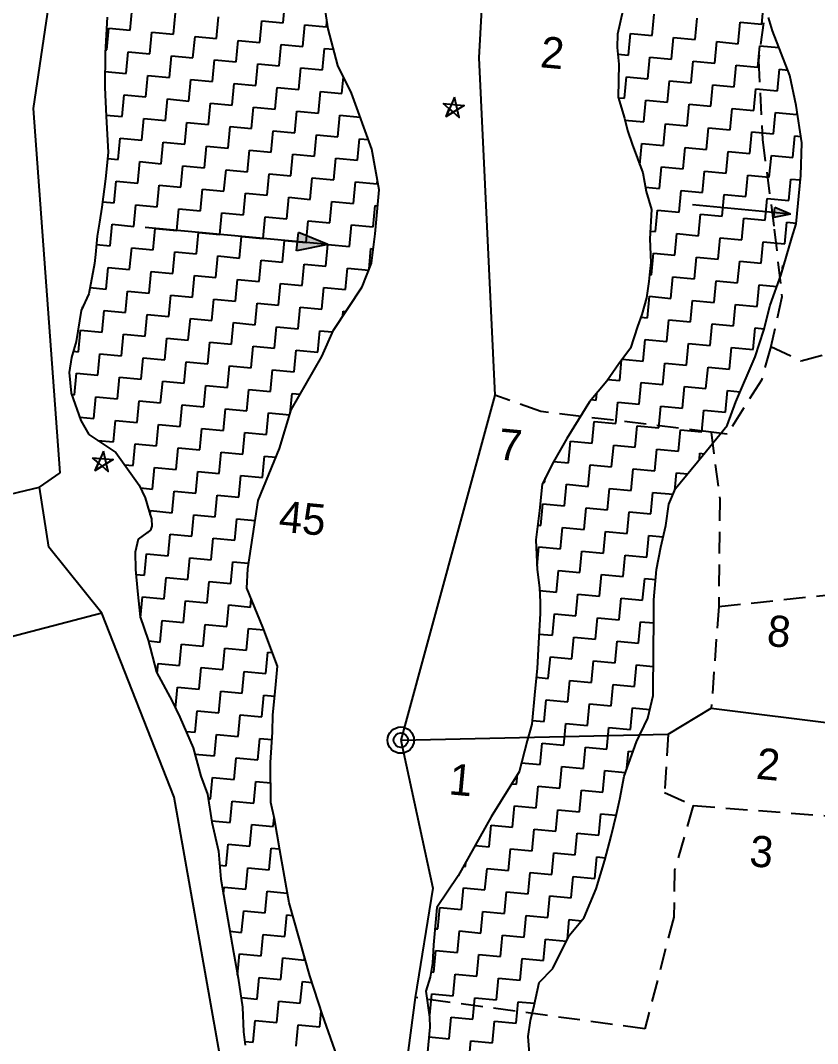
# Model space of a CAD drawing. Header units: metres. Extents: x 292095 to 294306, y 2100393 to 2102799.
# Drawn here: x 293027.8 to 293210.4, y 2101045.8 to 2101280.3 of the extents above; entities that cross this region are included whole.
import ezdxf
from ezdxf.enums import TextEntityAlignment as Align

# ---------------------------------------------------------------- set-up
doc = ezdxf.new("R2010")
doc.units = ezdxf.units.M
doc.header["$MEASUREMENT"] = 0
doc.linetypes.add('DASHED', pattern=[0.75, 0.5, -0.25])
for name, color, linetype in [('POLY_HATCH', 12, 'Continuous'), ('POLY_PARCEL', 6, 'Continuous'), ('POLY_SUBPARCEL', 6, 'DASHED'), ('TEXT_MAPIN', 7, 'Continuous'), ('TEXT_PARCEL', 7, 'Continuous')]:
    doc.layers.add(name, color=color, linetype=linetype)
doc.styles.add('TEXT_MAP', font='')
doc.styles.get('TEXT_MAP').set_extended_font_data('Kruti Dev 050')

msp = doc.modelspace()

# ---------------------------------------------------------------- hatches: boundary and pattern name
h = msp.add_hatch(color=256)
h.paths.add_polyline_path([(293200.49, 2101236.28), (293200.38, 2101235.14), (293204.22, 2101235.93)])
h.paths.add_polyline_path([(293204.22, 2101235.93), (293200.6, 2101237.42), (293200.49, 2101236.28)])
h = msp.add_hatch(color=256)
h.paths.add_polyline_path([(293091.23, 2101229.59), (293091.03, 2101227.47), (293098.18, 2101228.95)])
h.paths.add_polyline_path([(293098.18, 2101228.95), (293091.43, 2101231.72), (293091.23, 2101229.59)])

# ---------------------------------------------------------------- linework, layer by layer
for points in [[(293124.62, 2101261.23), (293129.42, 2101260.78), (293125.27, 2101258.32), (293126, 2101260.01)], [(293127.18, 2101262.75), (293125.27, 2101258.32), (293126.86, 2101259.26), (293128.24, 2101258.04)], [(293046.8, 2101181.6), (293044.88, 2101177.17), (293046.47, 2101178.11), (293047.85, 2101176.89)], [(293044.23, 2101180.08), (293049.03, 2101179.63), (293044.88, 2101177.17), (293045.61, 2101178.86)]]:
    msp.add_lwpolyline(points, close=True)
for points in [[(293126, 2101260.01), (293126.86, 2101259.26)], [(293204.22, 2101235.93), (293181.75, 2101238.03)], [(293200.38, 2101235.14), (293200.6, 2101237.42)], [(293204.22, 2101235.93), (293200.6, 2101237.42)], [(293204.22, 2101235.93), (293200.38, 2101235.14)], [(293098.18, 2101228.95), (293056.31, 2101232.86)], [(293091.03, 2101227.47), (293091.43, 2101231.72)], [(293098.18, 2101228.95), (293091.43, 2101231.72)], [(293098.18, 2101228.95), (293091.03, 2101227.47)], [(293045.61, 2101178.86), (293046.47, 2101178.11)]]:
    msp.add_lwpolyline(points)
for radius in [3.02, 1.66]:
    msp.add_circle((293114.9, 2101115.33), radius)
at = {"layer": 'POLY_HATCH', "linetype": 'Continuous'}
for p, q in [((293087.98, 2101279.76), (293088.44, 2101284.7)), ((293197.63, 2101279.46), (293198.09, 2101284.41)), ((293052.92, 2101278.05), (293053.38, 2101282.99)), ((293062.8, 2101277.13), (293063.27, 2101282.07)), ((293172.46, 2101276.83), (293172.92, 2101281.78)), ((293072.69, 2101276.2), (293073.15, 2101281.14)), ((293082.57, 2101275.28), (293083.03, 2101280.22)), ((293083.03, 2101280.22), (293087.98, 2101279.76)), ((293092.46, 2101274.35), (293092.92, 2101279.29)), ((293092.92, 2101279.29), (293097.86, 2101278.83)), ((293097.86, 2101278.83), (293097.98, 2101280.08)), ((293182.34, 2101275.91), (293182.8, 2101280.85)), ((293192.23, 2101274.98), (293192.69, 2101279.93)), ((293192.69, 2101279.93), (293197.63, 2101279.46)), ((293047.51, 2101273.57), (293047.98, 2101278.51)), ((293047.98, 2101278.51), (293052.92, 2101278.05)), ((293057.4, 2101272.65), (293057.86, 2101277.59)), ((293057.86, 2101277.59), (293062.8, 2101277.13)), ((293167.05, 2101272.35), (293167.51, 2101277.3)), ((293167.51, 2101277.3), (293172.46, 2101276.83)), ((293067.28, 2101271.72), (293067.75, 2101276.66)), ((293067.75, 2101276.66), (293072.69, 2101276.2)), ((293077.17, 2101270.8), (293077.63, 2101275.74)), ((293077.63, 2101275.74), (293082.57, 2101275.28)), ((293087.05, 2101269.87), (293087.51, 2101274.81)), ((293087.51, 2101274.81), (293092.46, 2101274.35)), ((293176.94, 2101271.43), (293177.4, 2101276.37)), ((293177.4, 2101276.37), (293182.34, 2101275.91)), ((293186.82, 2101270.5), (293187.28, 2101275.45)), ((293187.28, 2101275.45), (293192.23, 2101274.98)), ((293196.7, 2101269.58), (293197.17, 2101274.52)), ((293197.17, 2101274.52), (293201.53, 2101274.11)), ((293047.18, 2101273.6), (293047.51, 2101273.57)), ((293051.99, 2101268.17), (293052.46, 2101273.11)), ((293052.46, 2101273.11), (293057.4, 2101272.65)), ((293061.88, 2101267.24), (293062.34, 2101272.18)), ((293062.34, 2101272.18), (293067.28, 2101271.72)), ((293096.94, 2101268.95), (293097.4, 2101273.89)), ((293097.4, 2101273.89), (293099.48, 2101273.69)), ((293164.63, 2101272.58), (293167.05, 2101272.35)), ((293071.76, 2101266.32), (293072.23, 2101271.26)), ((293072.23, 2101271.26), (293077.17, 2101270.8)), ((293081.65, 2101265.39), (293082.11, 2101270.33)), ((293082.11, 2101270.33), (293087.05, 2101269.87)), ((293171.53, 2101266.95), (293171.99, 2101271.89)), ((293171.99, 2101271.89), (293176.94, 2101271.43)), ((293181.42, 2101266.02), (293181.88, 2101270.97)), ((293181.88, 2101270.97), (293186.82, 2101270.5)), ((293191.3, 2101265.1), (293191.76, 2101270.04)), ((293191.76, 2101270.04), (293196.7, 2101269.58)), ((293047.11, 2101268.62), (293051.99, 2101268.17)), ((293056.47, 2101262.76), (293056.94, 2101267.7)), ((293056.94, 2101267.7), (293061.88, 2101267.24)), ((293091.53, 2101264.47), (293091.99, 2101269.41)), ((293091.99, 2101269.41), (293096.94, 2101268.95)), ((293201.18, 2101264.17), (293201.65, 2101269.12)), ((293201.65, 2101269.12), (293203.54, 2101268.94)), ((293066.36, 2101261.84), (293066.82, 2101266.78)), ((293066.82, 2101266.78), (293071.76, 2101266.32)), ((293076.24, 2101260.91), (293076.71, 2101265.85)), ((293076.71, 2101265.85), (293081.65, 2101265.39)), ((293101.42, 2101263.54), (293101.77, 2101267.37)), ((293166.13, 2101262.47), (293166.59, 2101267.41)), ((293166.59, 2101267.41), (293171.53, 2101266.95)), ((293176.01, 2101261.55), (293176.47, 2101266.49)), ((293176.47, 2101266.49), (293181.42, 2101266.02)), ((293185.9, 2101260.62), (293186.36, 2101265.56)), ((293186.36, 2101265.56), (293191.3, 2101265.1)), ((293051.07, 2101258.28), (293051.53, 2101263.22)), ((293051.53, 2101263.22), (293056.47, 2101262.76)), ((293086.13, 2101259.99), (293086.59, 2101264.93)), ((293086.59, 2101264.93), (293091.53, 2101264.47)), ((293096.01, 2101259.06), (293096.47, 2101264)), ((293096.47, 2101264), (293101.42, 2101263.54)), ((293195.78, 2101259.69), (293196.24, 2101264.64)), ((293196.24, 2101264.64), (293201.18, 2101264.17)), ((293060.95, 2101257.36), (293061.42, 2101262.3)), ((293061.42, 2101262.3), (293066.36, 2101261.84)), ((293070.84, 2101256.43), (293071.3, 2101261.37)), ((293071.3, 2101261.37), (293076.24, 2101260.91)), ((293080.72, 2101255.51), (293081.18, 2101260.45)), ((293081.18, 2101260.45), (293086.13, 2101259.99)), ((293164.76, 2101262.6), (293166.13, 2101262.47)), ((293170.61, 2101257.07), (293171.07, 2101262.01)), ((293171.07, 2101262.01), (293176.01, 2101261.55)), ((293180.49, 2101256.14), (293180.95, 2101261.08)), ((293180.95, 2101261.08), (293185.9, 2101260.62)), ((293047.4, 2101258.63), (293051.07, 2101258.28)), ((293090.61, 2101254.58), (293091.07, 2101259.52)), ((293091.07, 2101259.52), (293096.01, 2101259.06)), ((293100.49, 2101253.66), (293100.95, 2101258.6)), ((293100.95, 2101258.6), (293105.6, 2101258.16)), ((293190.37, 2101255.22), (293190.84, 2101260.16)), ((293190.84, 2101260.16), (293195.78, 2101259.69)), ((293200.26, 2101254.29), (293200.72, 2101259.23)), ((293200.72, 2101259.23), (293205.66, 2101258.77)), ((293205.66, 2101258.77), (293205.71, 2101259.25)), ((293055.55, 2101252.88), (293056.01, 2101257.82)), ((293056.01, 2101257.82), (293060.95, 2101257.36)), ((293065.43, 2101251.95), (293065.9, 2101256.89)), ((293065.9, 2101256.89), (293070.84, 2101256.43)), ((293075.32, 2101251.03), (293075.78, 2101255.97)), ((293075.78, 2101255.97), (293080.72, 2101255.51)), ((293166.24, 2101257.47), (293170.61, 2101257.07)), ((293175.09, 2101251.66), (293175.55, 2101256.6)), ((293175.55, 2101256.6), (293180.49, 2101256.14)), ((293085.2, 2101250.1), (293085.66, 2101255.04)), ((293085.66, 2101255.04), (293090.61, 2101254.58)), ((293095.09, 2101249.18), (293095.55, 2101254.12)), ((293095.55, 2101254.12), (293100.49, 2101253.66)), ((293184.97, 2101250.74), (293185.43, 2101255.68)), ((293185.43, 2101255.68), (293190.37, 2101255.22)), ((293194.85, 2101249.81), (293195.32, 2101254.75)), ((293195.32, 2101254.75), (293200.26, 2101254.29)), ((293204.74, 2101248.89), (293205.2, 2101253.83)), ((293205.2, 2101253.83), (293206.56, 2101253.7)), ((293050.14, 2101248.4), (293050.61, 2101253.34)), ((293050.61, 2101253.34), (293055.55, 2101252.88)), ((293060.03, 2101247.47), (293060.49, 2101252.41)), ((293060.49, 2101252.41), (293065.43, 2101251.95)), ((293069.91, 2101246.55), (293070.38, 2101251.49)), ((293070.38, 2101251.49), (293075.32, 2101251.03)), ((293104.97, 2101248.25), (293105.43, 2101253.19)), ((293105.43, 2101253.19), (293107.47, 2101253)), ((293169.68, 2101247.18), (293170.14, 2101252.12)), ((293170.14, 2101252.12), (293175.09, 2101251.66)), ((293179.57, 2101246.26), (293180.03, 2101251.2)), ((293180.03, 2101251.2), (293184.97, 2101250.74)), ((293079.8, 2101245.62), (293080.26, 2101250.56)), ((293080.26, 2101250.56), (293085.2, 2101250.1)), ((293089.68, 2101244.7), (293090.14, 2101249.64)), ((293090.14, 2101249.64), (293095.09, 2101249.18)), ((293189.45, 2101245.33), (293189.91, 2101250.27)), ((293189.91, 2101250.27), (293194.85, 2101249.81)), ((293199.33, 2101244.41), (293199.8, 2101249.35)), ((293199.8, 2101249.35), (293204.74, 2101248.89)), ((293047.71, 2101248.63), (293050.14, 2101248.4)), ((293054.62, 2101242.99), (293055.09, 2101247.94)), ((293055.09, 2101247.94), (293060.03, 2101247.47)), ((293064.51, 2101242.07), (293064.97, 2101247.01)), ((293064.97, 2101247.01), (293069.91, 2101246.55)), ((293099.57, 2101243.77), (293100.03, 2101248.71)), ((293100.03, 2101248.71), (293104.97, 2101248.25)), ((293169.67, 2101247.18), (293169.68, 2101247.18)), ((293174.16, 2101241.78), (293174.62, 2101246.72)), ((293174.62, 2101246.72), (293179.57, 2101246.26)), ((293074.39, 2101241.14), (293074.86, 2101246.09)), ((293074.86, 2101246.09), (293079.8, 2101245.62)), ((293084.28, 2101240.22), (293084.74, 2101245.16)), ((293084.74, 2101245.16), (293089.68, 2101244.7)), ((293094.16, 2101239.29), (293094.62, 2101244.23)), ((293094.62, 2101244.23), (293099.57, 2101243.77)), ((293184.05, 2101240.85), (293184.51, 2101245.79)), ((293184.51, 2101245.79), (293189.45, 2101245.33)), ((293193.93, 2101239.93), (293194.39, 2101244.87)), ((293194.39, 2101244.87), (293199.33, 2101244.41)), ((293049.22, 2101238.51), (293049.68, 2101243.46)), ((293049.68, 2101243.46), (293054.62, 2101242.99)), ((293059.1, 2101237.59), (293059.57, 2101242.53)), ((293059.57, 2101242.53), (293064.51, 2101242.07)), ((293104.05, 2101238.37), (293104.51, 2101243.31)), ((293104.51, 2101243.31), (293109.45, 2101242.85)), ((293109.45, 2101242.85), (293109.55, 2101243.87)), ((293170.94, 2101242.08), (293174.16, 2101241.78)), ((293203.81, 2101239), (293204.28, 2101243.94)), ((293204.28, 2101243.94), (293206.45, 2101243.74)), ((293068.99, 2101236.66), (293069.45, 2101241.61)), ((293069.45, 2101241.61), (293074.39, 2101241.14)), ((293078.87, 2101235.74), (293079.33, 2101240.68)), ((293079.33, 2101240.68), (293084.28, 2101240.22)), ((293088.76, 2101234.81), (293089.22, 2101239.76)), ((293089.22, 2101239.76), (293094.16, 2101239.29)), ((293178.64, 2101236.37), (293179.1, 2101241.31)), ((293179.1, 2101241.31), (293184.05, 2101240.85)), ((293188.52, 2101235.45), (293188.99, 2101240.39)), ((293188.99, 2101240.39), (293193.93, 2101239.93)), ((293198.41, 2101234.52), (293198.87, 2101239.46)), ((293198.87, 2101239.46), (293203.81, 2101239)), ((293046.6, 2101238.76), (293049.22, 2101238.51)), ((293053.7, 2101233.11), (293054.16, 2101238.05)), ((293054.16, 2101238.05), (293059.1, 2101237.59)), ((293063.58, 2101232.18), (293064.05, 2101237.13)), ((293064.05, 2101237.13), (293068.99, 2101236.66)), ((293098.64, 2101233.89), (293099.1, 2101238.83)), ((293099.1, 2101238.83), (293104.05, 2101238.37)), ((293108.53, 2101232.96), (293108.99, 2101237.91)), ((293108.99, 2101237.91), (293109.64, 2101237.84)), ((293073.47, 2101231.26), (293073.93, 2101236.2)), ((293073.93, 2101236.2), (293078.87, 2101235.74)), ((293083.35, 2101230.33), (293083.81, 2101235.28)), ((293083.81, 2101235.28), (293088.76, 2101234.81)), ((293173.24, 2101231.89), (293173.7, 2101236.83)), ((293173.7, 2101236.83), (293178.64, 2101236.37)), ((293183.12, 2101230.97), (293183.58, 2101235.91)), ((293183.58, 2101235.91), (293188.52, 2101235.45)), ((293193, 2101230.04), (293193.47, 2101234.98)), ((293193.47, 2101234.98), (293198.41, 2101234.52)), ((293048.29, 2101228.63), (293048.76, 2101233.57)), ((293048.76, 2101233.57), (293053.7, 2101233.11)), ((293058.18, 2101227.7), (293058.64, 2101232.65)), ((293058.64, 2101232.65), (293063.58, 2101232.18)), ((293093.24, 2101229.41), (293093.7, 2101234.35)), ((293093.7, 2101234.35), (293098.64, 2101233.89)), ((293103.12, 2101228.48), (293103.58, 2101233.43)), ((293103.58, 2101233.43), (293108.53, 2101232.96)), ((293202.89, 2101229.12), (293203.35, 2101234.06)), ((293203.35, 2101234.06), (293205.53, 2101233.86)), ((293068.06, 2101226.78), (293068.53, 2101231.72)), ((293068.53, 2101231.72), (293073.47, 2101231.26)), ((293077.95, 2101225.85), (293078.41, 2101230.8)), ((293078.41, 2101230.8), (293083.35, 2101230.33)), ((293172.08, 2101232), (293173.24, 2101231.89)), ((293177.72, 2101226.49), (293178.18, 2101231.43)), ((293178.18, 2101231.43), (293183.12, 2101230.97)), ((293187.6, 2101225.56), (293188.06, 2101230.5)), ((293188.06, 2101230.5), (293193, 2101230.04)), ((293045.16, 2101228.92), (293048.29, 2101228.63)), ((293052.77, 2101223.22), (293053.24, 2101228.17)), ((293053.24, 2101228.17), (293058.18, 2101227.7)), ((293087.83, 2101224.93), (293088.29, 2101229.87)), ((293088.29, 2101229.87), (293093.24, 2101229.41)), ((293097.72, 2101224), (293098.18, 2101228.95)), ((293098.18, 2101228.95), (293103.12, 2101228.48)), ((293107.62, 2101223.3), (293108.06, 2101228.02)), ((293108.06, 2101228.02), (293108.59, 2101227.97)), ((293197.48, 2101224.64), (293197.95, 2101229.58)), ((293197.95, 2101229.58), (293202.89, 2101229.12)), ((293062.66, 2101222.3), (293063.12, 2101227.24)), ((293063.12, 2101227.24), (293068.06, 2101226.78)), ((293072.54, 2101221.37), (293073, 2101226.32)), ((293073, 2101226.32), (293077.95, 2101225.85)), ((293082.43, 2101220.45), (293082.89, 2101225.39)), ((293082.89, 2101225.39), (293087.83, 2101224.93)), ((293172.31, 2101222.01), (293172.77, 2101226.95)), ((293172.77, 2101226.95), (293177.72, 2101226.49)), ((293182.19, 2101221.08), (293182.66, 2101226.02)), ((293182.66, 2101226.02), (293187.6, 2101225.56)), ((293047.37, 2101218.74), (293047.83, 2101223.69)), ((293047.83, 2101223.69), (293052.77, 2101223.22)), ((293092.31, 2101219.52), (293092.77, 2101224.47)), ((293092.77, 2101224.47), (293097.72, 2101224)), ((293102.2, 2101218.6), (293102.66, 2101223.54)), ((293102.66, 2101223.54), (293107.54, 2101223.08)), ((293192.08, 2101220.16), (293192.54, 2101225.1)), ((293192.54, 2101225.1), (293197.48, 2101224.64)), ((293202.3, 2101222.79), (293202.43, 2101224.17)), ((293202.43, 2101224.17), (293202.69, 2101224.15)), ((293057.25, 2101217.82), (293057.72, 2101222.76)), ((293057.72, 2101222.76), (293062.66, 2101222.3)), ((293067.14, 2101216.89), (293067.6, 2101221.84)), ((293067.6, 2101221.84), (293072.54, 2101221.37)), ((293077.02, 2101215.97), (293077.48, 2101220.91)), ((293077.48, 2101220.91), (293082.43, 2101220.45)), ((293171.91, 2101222.05), (293172.31, 2101222.01)), ((293176.79, 2101216.6), (293177.25, 2101221.55)), ((293177.25, 2101221.55), (293182.19, 2101221.08)), ((293186.67, 2101215.68), (293187.14, 2101220.62)), ((293187.14, 2101220.62), (293192.08, 2101220.16)), ((293043.68, 2101219.09), (293047.37, 2101218.74)), ((293051.85, 2101213.34), (293052.31, 2101218.28)), ((293052.31, 2101218.28), (293057.25, 2101217.82)), ((293086.91, 2101215.04), (293087.37, 2101219.99)), ((293087.37, 2101219.99), (293092.31, 2101219.52)), ((293096.79, 2101214.12), (293097.25, 2101219.06)), ((293097.25, 2101219.06), (293102.2, 2101218.6)), ((293196.56, 2101214.75), (293197.02, 2101219.7)), ((293197.02, 2101219.7), (293201.1, 2101219.31)), ((293061.73, 2101212.41), (293062.2, 2101217.36)), ((293062.2, 2101217.36), (293067.14, 2101216.89)), ((293071.62, 2101211.49), (293072.08, 2101216.43)), ((293072.08, 2101216.43), (293077.02, 2101215.97)), ((293171.39, 2101212.12), (293171.85, 2101217.07)), ((293171.85, 2101217.07), (293176.79, 2101216.6)), ((293181.27, 2101211.2), (293181.73, 2101216.14)), ((293181.73, 2101216.14), (293186.67, 2101215.68)), ((293041.84, 2101214.28), (293041.96, 2101214.27)), ((293041.96, 2101214.27), (293042, 2101214.62)), ((293046.44, 2101208.86), (293046.91, 2101213.8)), ((293046.91, 2101213.8), (293051.85, 2101213.34)), ((293081.5, 2101210.56), (293081.96, 2101215.51)), ((293081.96, 2101215.51), (293086.91, 2101215.04)), ((293091.39, 2101209.64), (293091.85, 2101214.58)), ((293091.85, 2101214.58), (293096.79, 2101214.12)), ((293101.64, 2101212.62), (293101.73, 2101213.66)), ((293101.73, 2101213.66), (293102.29, 2101213.6)), ((293191.15, 2101210.27), (293191.62, 2101215.22)), ((293191.62, 2101215.22), (293196.56, 2101214.75)), ((293056.33, 2101207.94), (293056.79, 2101212.88)), ((293056.79, 2101212.88), (293061.73, 2101212.41)), ((293066.21, 2101207.01), (293066.68, 2101211.95)), ((293066.68, 2101211.95), (293071.62, 2101211.49)), ((293169.9, 2101212.26), (293171.39, 2101212.12)), ((293175.87, 2101206.72), (293176.33, 2101211.66)), ((293176.33, 2101211.66), (293181.27, 2101211.2)), ((293041.04, 2101204.38), (293041.5, 2101209.32)), ((293041.5, 2101209.32), (293046.44, 2101208.86)), ((293076.1, 2101206.09), (293076.56, 2101211.03)), ((293076.56, 2101211.03), (293081.5, 2101210.56)), ((293085.98, 2101205.16), (293086.44, 2101210.1)), ((293086.44, 2101210.1), (293091.39, 2101209.64)), ((293095.87, 2101204.24), (293096.33, 2101209.18)), ((293096.33, 2101209.18), (293099.28, 2101208.9)), ((293185.75, 2101205.79), (293186.21, 2101210.74)), ((293186.21, 2101210.74), (293191.15, 2101210.27)), ((293195.63, 2101204.87), (293196.1, 2101209.81)), ((293196.1, 2101209.81), (293198.16, 2101209.62)), ((293050.92, 2101203.46), (293051.39, 2101208.4)), ((293051.39, 2101208.4), (293056.33, 2101207.94)), ((293060.81, 2101202.53), (293061.27, 2101207.47)), ((293061.27, 2101207.47), (293066.21, 2101207.01)), ((293070.69, 2101201.61), (293071.15, 2101206.55)), ((293071.15, 2101206.55), (293076.1, 2101206.09)), ((293170.46, 2101202.24), (293170.92, 2101207.18)), ((293170.92, 2101207.18), (293175.87, 2101206.72)), ((293039.87, 2101204.49), (293041.04, 2101204.38)), ((293080.58, 2101200.68), (293081.04, 2101205.62)), ((293081.04, 2101205.62), (293085.98, 2101205.16)), ((293090.46, 2101199.76), (293090.92, 2101204.7)), ((293090.92, 2101204.7), (293095.87, 2101204.24)), ((293180.34, 2101201.31), (293180.81, 2101206.26)), ((293180.81, 2101206.26), (293185.75, 2101205.79)), ((293190.23, 2101200.39), (293190.69, 2101205.33)), ((293190.69, 2101205.33), (293195.63, 2101204.87)), ((293045.52, 2101198.98), (293045.98, 2101203.92)), ((293045.98, 2101203.92), (293050.92, 2101203.46)), ((293055.4, 2101198.05), (293055.87, 2101202.99)), ((293055.87, 2101202.99), (293060.81, 2101202.53)), ((293065.29, 2101197.13), (293065.75, 2101202.07)), ((293065.75, 2101202.07), (293070.69, 2101201.61)), ((293165.06, 2101197.76), (293165.5, 2101202.48)), ((293165.65, 2101202.69), (293170.46, 2101202.24)), ((293075.17, 2101196.2), (293075.63, 2101201.14)), ((293075.63, 2101201.14), (293080.58, 2101200.68)), ((293085.06, 2101195.28), (293085.52, 2101200.22)), ((293085.52, 2101200.22), (293090.46, 2101199.76)), ((293174.94, 2101196.83), (293175.4, 2101201.78)), ((293175.4, 2101201.78), (293180.34, 2101201.31)), ((293184.82, 2101195.91), (293185.29, 2101200.85)), ((293185.29, 2101200.85), (293190.23, 2101200.39)), ((293040.11, 2101194.5), (293040.58, 2101199.44)), ((293040.58, 2101199.44), (293045.52, 2101198.98)), ((293050, 2101193.57), (293050.46, 2101198.51)), ((293050.46, 2101198.51), (293055.4, 2101198.05)), ((293059.88, 2101192.65), (293060.35, 2101197.59)), ((293060.35, 2101197.59), (293065.29, 2101197.13)), ((293162.37, 2101198.01), (293165.06, 2101197.76)), ((293169.54, 2101192.35), (293170, 2101197.3)), ((293170, 2101197.3), (293174.94, 2101196.83)), ((293069.77, 2101191.72), (293070.23, 2101196.66)), ((293070.23, 2101196.66), (293075.17, 2101196.2)), ((293079.65, 2101190.8), (293080.11, 2101195.74)), ((293080.11, 2101195.74), (293085.06, 2101195.28)), ((293089.58, 2101190.31), (293090, 2101194.81)), ((293090, 2101194.81), (293091.85, 2101194.64)), ((293159.65, 2101193.28), (293159.8, 2101194.84)), ((293179.42, 2101191.43), (293179.88, 2101196.37)), ((293179.88, 2101196.37), (293184.82, 2101195.91)), ((293189.3, 2101190.5), (293189.77, 2101195.45)), ((293189.77, 2101195.45), (293192.63, 2101195.18)), ((293039.52, 2101194.55), (293040.11, 2101194.5)), ((293044.59, 2101189.09), (293045.06, 2101194.03)), ((293045.06, 2101194.03), (293050, 2101193.57)), ((293054.48, 2101188.17), (293054.94, 2101193.11)), ((293054.94, 2101193.11), (293059.88, 2101192.65)), ((293158.59, 2101193.38), (293159.65, 2101193.28)), ((293164.13, 2101187.88), (293164.59, 2101192.82)), ((293164.59, 2101192.82), (293169.54, 2101192.35)), ((293064.36, 2101187.24), (293064.82, 2101192.18)), ((293064.82, 2101192.18), (293069.77, 2101191.72)), ((293074.25, 2101186.32), (293074.71, 2101191.26)), ((293074.71, 2101191.26), (293079.65, 2101190.8)), ((293084.13, 2101185.39), (293084.59, 2101190.33)), ((293084.59, 2101190.33), (293089.44, 2101189.88)), ((293174.02, 2101186.95), (293174.48, 2101191.89)), ((293174.48, 2101191.89), (293179.42, 2101191.43)), ((293183.9, 2101186.03), (293184.36, 2101190.97)), ((293184.36, 2101190.97), (293189.3, 2101190.5)), ((293041.34, 2101189.4), (293044.59, 2101189.09)), ((293049.07, 2101183.69), (293049.54, 2101188.63)), ((293049.54, 2101188.63), (293054.48, 2101188.17)), ((293158.73, 2101183.4), (293159.19, 2101188.34)), ((293159.19, 2101188.34), (293164.13, 2101187.88)), ((293058.96, 2101182.76), (293059.42, 2101187.7)), ((293059.42, 2101187.7), (293064.36, 2101187.24)), ((293068.84, 2101181.84), (293069.3, 2101186.78)), ((293069.3, 2101186.78), (293074.25, 2101186.32)), ((293078.73, 2101180.91), (293079.19, 2101185.85)), ((293079.19, 2101185.85), (293084.13, 2101185.39)), ((293168.61, 2101182.47), (293169.07, 2101187.41)), ((293169.07, 2101187.41), (293174.02, 2101186.95)), ((293178.49, 2101181.55), (293178.96, 2101186.49)), ((293178.96, 2101186.49), (293183.9, 2101186.03)), ((293045.48, 2101184.02), (293049.07, 2101183.69)), ((293053.55, 2101178.28), (293054.02, 2101183.22)), ((293054.02, 2101183.22), (293058.96, 2101182.76)), ((293153.32, 2101178.92), (293153.78, 2101183.86)), ((293153.78, 2101183.86), (293158.73, 2101183.4)), ((293063.44, 2101177.36), (293063.9, 2101182.3)), ((293063.9, 2101182.3), (293068.84, 2101181.84)), ((293073.32, 2101176.43), (293073.78, 2101181.37)), ((293073.78, 2101181.37), (293078.73, 2101180.91)), ((293163.21, 2101177.99), (293163.67, 2101182.93)), ((293163.67, 2101182.93), (293168.61, 2101182.47)), ((293173.09, 2101177.07), (293173.55, 2101182.01)), ((293173.55, 2101182.01), (293178.49, 2101181.55)), ((293183.3, 2101179.66), (293183.44, 2101181.08)), ((293183.44, 2101181.08), (293184.4, 2101180.99)), ((293051.63, 2101178.46), (293053.55, 2101178.28)), ((293083.21, 2101175.51), (293083.67, 2101180.45)), ((293083.67, 2101180.45), (293086.29, 2101180.2)), ((293149.91, 2101179.24), (293153.32, 2101178.92)), ((293157.8, 2101173.51), (293158.26, 2101178.45)), ((293158.26, 2101178.45), (293163.21, 2101177.99)), ((293058.03, 2101172.88), (293058.5, 2101177.82)), ((293058.5, 2101177.82), (293063.44, 2101177.36)), ((293067.92, 2101171.95), (293068.38, 2101176.89)), ((293068.38, 2101176.89), (293073.32, 2101176.43)), ((293167.69, 2101172.59), (293168.15, 2101177.53)), ((293168.15, 2101177.53), (293173.09, 2101177.07)), ((293177.66, 2101172.58), (293178.03, 2101176.6)), ((293178.03, 2101176.6), (293180.59, 2101176.36)), ((293077.8, 2101171.03), (293078.26, 2101175.97)), ((293078.26, 2101175.97), (293083.21, 2101175.51)), ((293147.51, 2101174.47), (293147.92, 2101174.44)), ((293147.92, 2101174.44), (293148.01, 2101175.48)), ((293152.4, 2101169.03), (293152.86, 2101173.97)), ((293152.86, 2101173.97), (293157.8, 2101173.51)), ((293055.28, 2101173.14), (293058.03, 2101172.88)), ((293062.51, 2101167.47), (293062.97, 2101172.42)), ((293062.97, 2101172.42), (293067.92, 2101171.95)), ((293072.4, 2101166.55), (293072.86, 2101171.49)), ((293072.86, 2101171.49), (293077.8, 2101171.03)), ((293162.28, 2101168.11), (293162.74, 2101173.05)), ((293162.74, 2101173.05), (293167.69, 2101172.59)), ((293172.16, 2101167.18), (293172.63, 2101172.12)), ((293172.63, 2101172.12), (293177.28, 2101171.69)), ((293146.99, 2101164.55), (293147.45, 2101169.49)), ((293147.45, 2101169.49), (293152.4, 2101169.03)), ((293057.48, 2101166.93), (293057.57, 2101167.94)), ((293057.57, 2101167.94), (293062.51, 2101167.47)), ((293066.99, 2101162.07), (293067.45, 2101167.01)), ((293067.45, 2101167.01), (293072.4, 2101166.55)), ((293156.88, 2101163.63), (293157.34, 2101168.57)), ((293157.34, 2101168.57), (293162.28, 2101168.11)), ((293166.76, 2101162.7), (293167.22, 2101167.64)), ((293167.22, 2101167.64), (293172.16, 2101167.18)), ((293076.88, 2101161.14), (293077.34, 2101166.09)), ((293077.34, 2101166.09), (293081.55, 2101165.69)), ((293146.28, 2101164.62), (293146.99, 2101164.55)), ((293056.9, 2101163.01), (293057.11, 2101162.99)), ((293057.11, 2101162.99), (293057.13, 2101163.18)), ((293061.59, 2101157.59), (293062.05, 2101162.53)), ((293062.05, 2101162.53), (293066.99, 2101162.07)), ((293151.47, 2101159.15), (293151.93, 2101164.09)), ((293151.93, 2101164.09), (293156.88, 2101163.63)), ((293161.36, 2101158.22), (293161.82, 2101163.16)), ((293161.82, 2101163.16), (293166.76, 2101162.7)), ((293171.24, 2101157.3), (293171.7, 2101162.24)), ((293171.7, 2101162.24), (293175.03, 2101161.93)), ((293071.47, 2101156.66), (293071.93, 2101161.61)), ((293071.93, 2101161.61), (293076.88, 2101161.14)), ((293146.12, 2101155.19), (293146.53, 2101159.61)), ((293146.53, 2101159.61), (293151.47, 2101159.15)), ((293056.18, 2101153.11), (293056.65, 2101158.05)), ((293056.65, 2101158.05), (293061.59, 2101157.59)), ((293155.95, 2101153.74), (293156.41, 2101158.68)), ((293156.41, 2101158.68), (293161.36, 2101158.22)), ((293165.84, 2101152.82), (293166.3, 2101157.76)), ((293166.3, 2101157.76), (293171.24, 2101157.3)), ((293066.07, 2101152.18), (293066.53, 2101157.13)), ((293066.53, 2101157.13), (293071.47, 2101156.66)), ((293075.95, 2101151.26), (293076.41, 2101156.2)), ((293076.41, 2101156.2), (293080.04, 2101155.86)), ((293054.22, 2101153.29), (293056.18, 2101153.11)), ((293060.66, 2101147.7), (293061.12, 2101152.65)), ((293061.12, 2101152.65), (293066.07, 2101152.18)), ((293150.55, 2101149.26), (293151.01, 2101154.21)), ((293151.01, 2101154.21), (293155.95, 2101153.74)), ((293160.43, 2101148.34), (293160.89, 2101153.28)), ((293160.89, 2101153.28), (293165.84, 2101152.82)), ((293070.55, 2101146.78), (293071.01, 2101151.72)), ((293071.01, 2101151.72), (293075.95, 2101151.26)), ((293170.31, 2101147.41), (293170.78, 2101152.36)), ((293170.78, 2101152.36), (293173.3, 2101152.12)), ((293055.27, 2101143.37), (293055.72, 2101148.17)), ((293055.72, 2101148.17), (293060.66, 2101147.7)), ((293146.71, 2101149.62), (293150.55, 2101149.26)), ((293155.03, 2101143.86), (293155.49, 2101148.8)), ((293155.49, 2101148.8), (293160.43, 2101148.34)), ((293164.91, 2101142.93), (293165.37, 2101147.88)), ((293165.37, 2101147.88), (293170.31, 2101147.41)), ((293065.14, 2101142.3), (293065.6, 2101147.24)), ((293065.6, 2101147.24), (293070.55, 2101146.78)), ((293075.03, 2101141.37), (293075.49, 2101146.32)), ((293075.49, 2101146.32), (293080.43, 2101145.85)), ((293080.43, 2101145.85), (293080.61, 2101147.8)), ((293149.62, 2101139.38), (293150.08, 2101144.32)), ((293150.08, 2101144.32), (293155.03, 2101143.86)), ((293159.51, 2101138.45), (293159.97, 2101143.4)), ((293159.97, 2101143.4), (293164.91, 2101142.93)), ((293059.74, 2101137.82), (293060.2, 2101142.76)), ((293060.2, 2101142.76), (293065.14, 2101142.3)), ((293069.62, 2101136.89), (293070.08, 2101141.84)), ((293070.08, 2101141.84), (293075.03, 2101141.37)), ((293079.51, 2101135.97), (293079.97, 2101140.91)), ((293079.97, 2101140.91), (293083.52, 2101140.58)), ((293169.39, 2101137.53), (293169.85, 2101142.47)), ((293169.85, 2101142.47), (293172.86, 2101142.19)), ((293146.56, 2101139.66), (293149.62, 2101139.38)), ((293154.1, 2101133.97), (293154.56, 2101138.92)), ((293154.56, 2101138.92), (293159.51, 2101138.45)), ((293057.09, 2101138.07), (293059.74, 2101137.82)), ((293064.22, 2101132.42), (293064.68, 2101137.36)), ((293064.68, 2101137.36), (293069.62, 2101136.89)), ((293074.1, 2101131.49), (293074.56, 2101136.43)), ((293074.56, 2101136.43), (293079.51, 2101135.97)), ((293163.98, 2101133.05), (293164.45, 2101137.99)), ((293164.45, 2101137.99), (293169.39, 2101137.53)), ((293083.99, 2101130.57), (293084.45, 2101135.51)), ((293084.45, 2101135.51), (293085.47, 2101135.41)), ((293148.7, 2101129.49), (293149.16, 2101134.44)), ((293149.16, 2101134.44), (293154.1, 2101133.97)), ((293059.07, 2101130.67), (293059.27, 2101132.88)), ((293059.27, 2101132.88), (293064.22, 2101132.42)), ((293068.7, 2101127.01), (293069.16, 2101131.95)), ((293069.16, 2101131.95), (293074.1, 2101131.49)), ((293158.58, 2101128.57), (293159.04, 2101133.51)), ((293159.04, 2101133.51), (293163.98, 2101133.05)), ((293168.46, 2101127.64), (293168.93, 2101132.59)), ((293168.93, 2101132.59), (293172.73, 2101132.23)), ((293078.58, 2101126.09), (293079.04, 2101131.03)), ((293079.04, 2101131.03), (293083.99, 2101130.57)), ((293145.94, 2101129.75), (293148.7, 2101129.49)), ((293063.3, 2101122.64), (293063.75, 2101127.47)), ((293063.75, 2101127.47), (293068.7, 2101127.01)), ((293153.18, 2101124.09), (293153.64, 2101129.03)), ((293153.64, 2101129.03), (293158.58, 2101128.57)), ((293163.06, 2101123.16), (293163.52, 2101128.11)), ((293163.52, 2101128.11), (293168.46, 2101127.64)), ((293073.18, 2101121.61), (293073.64, 2101126.55)), ((293073.64, 2101126.55), (293078.58, 2101126.09)), ((293083.06, 2101120.68), (293083.52, 2101125.62)), ((293083.52, 2101125.62), (293086, 2101125.39)), ((293147.77, 2101119.61), (293148.23, 2101124.55)), ((293148.23, 2101124.55), (293153.18, 2101124.09)), ((293157.66, 2101118.68), (293158.12, 2101123.63)), ((293158.12, 2101123.63), (293163.06, 2101123.16)), ((293167.54, 2101117.76), (293168, 2101122.7)), ((293168, 2101122.7), (293171.95, 2101122.33)), ((293067.77, 2101117.13), (293068.23, 2101122.07)), ((293068.23, 2101122.07), (293073.18, 2101121.61)), ((293077.66, 2101116.2), (293078.12, 2101121.14)), ((293078.12, 2101121.14), (293083.06, 2101120.68)), ((293145.01, 2101119.87), (293147.77, 2101119.61)), ((293152.25, 2101114.21), (293152.71, 2101119.15)), ((293152.71, 2101119.15), (293157.66, 2101118.68)), ((293162.13, 2101113.28), (293162.6, 2101118.22)), ((293162.6, 2101118.22), (293167.54, 2101117.76)), ((293065.71, 2101117.32), (293067.77, 2101117.13)), ((293072.25, 2101111.72), (293072.71, 2101116.66)), ((293072.71, 2101116.66), (293077.66, 2101116.2)), ((293082.14, 2101110.8), (293082.6, 2101115.74)), ((293082.6, 2101115.74), (293085.37, 2101115.48)), ((293146.85, 2101109.73), (293147.31, 2101114.67)), ((293147.31, 2101114.67), (293152.25, 2101114.21)), ((293156.73, 2101108.8), (293157.19, 2101113.74)), ((293157.19, 2101113.74), (293162.13, 2101113.28)), ((293166.71, 2101108.93), (293167.08, 2101112.82)), ((293167.08, 2101112.82), (293168.08, 2101112.72)), ((293067.73, 2101112.14), (293072.25, 2101111.72)), ((293076.73, 2101106.32), (293077.19, 2101111.26)), ((293077.19, 2101111.26), (293082.14, 2101110.8)), ((293142.57, 2101110.13), (293146.85, 2101109.73)), ((293151.33, 2101104.32), (293151.79, 2101109.26)), ((293151.79, 2101109.26), (293156.73, 2101108.8)), ((293161.21, 2101103.4), (293161.67, 2101108.34)), ((293161.67, 2101108.34), (293166.34, 2101107.9)), ((293071.33, 2101101.84), (293071.79, 2101106.78)), ((293071.79, 2101106.78), (293076.73, 2101106.32)), ((293081.21, 2101100.91), (293081.67, 2101105.85)), ((293081.67, 2101105.85), (293085.09, 2101105.53)), ((293141.44, 2101105.25), (293141.65, 2101107.44)), ((293140.35, 2101105.35), (293141.44, 2101105.25)), ((293145.92, 2101099.84), (293146.38, 2101104.78)), ((293146.38, 2101104.78), (293151.33, 2101104.32)), ((293155.81, 2101098.92), (293156.27, 2101103.86)), ((293156.27, 2101103.86), (293161.21, 2101103.4)), ((293070.75, 2101101.89), (293071.33, 2101101.84)), ((293075.81, 2101096.43), (293076.27, 2101101.37)), ((293076.27, 2101101.37), (293081.21, 2101100.91)), ((293140.52, 2101095.36), (293140.98, 2101100.3)), ((293140.98, 2101100.3), (293145.92, 2101099.84)), ((293150.4, 2101094.44), (293150.86, 2101099.38)), ((293150.86, 2101099.38), (293155.81, 2101098.92)), ((293071.57, 2101096.83), (293075.81, 2101096.43)), ((293085.69, 2101095.51), (293085.88, 2101097.55)), ((293160.28, 2101093.51), (293160.75, 2101098.45)), ((293160.75, 2101098.45), (293164.24, 2101098.13)), ((293080.29, 2101091.03), (293080.75, 2101095.97)), ((293080.75, 2101095.97), (293085.69, 2101095.51)), ((293135.11, 2101090.88), (293135.57, 2101095.82)), ((293135.57, 2101095.82), (293140.52, 2101095.36)), ((293145, 2101089.96), (293145.46, 2101094.9)), ((293145.46, 2101094.9), (293150.4, 2101094.44)), ((293154.88, 2101089.03), (293155.34, 2101093.97)), ((293155.34, 2101093.97), (293160.28, 2101093.51)), ((293074.88, 2101086.55), (293075.34, 2101091.49)), ((293075.34, 2101091.49), (293080.29, 2101091.03)), ((293084.76, 2101085.62), (293085.23, 2101090.57)), ((293085.23, 2101090.57), (293087.1, 2101090.39)), ((293131.95, 2101091.18), (293135.11, 2101090.88)), ((293139.59, 2101085.48), (293140.05, 2101090.42)), ((293140.05, 2101090.42), (293145, 2101089.96)), ((293149.48, 2101084.55), (293149.94, 2101089.49)), ((293149.94, 2101089.49), (293154.88, 2101089.03)), ((293129.71, 2101086.4), (293129.79, 2101087.33)), ((293159.36, 2101083.63), (293159.82, 2101088.57)), ((293159.82, 2101088.57), (293161.81, 2101088.38)), ((293073.38, 2101086.69), (293074.88, 2101086.55)), ((293079.36, 2101081.14), (293079.82, 2101086.09)), ((293079.82, 2101086.09), (293084.76, 2101085.62)), ((293129.3, 2101086.44), (293129.71, 2101086.4)), ((293134.19, 2101081), (293134.65, 2101085.94)), ((293134.65, 2101085.94), (293139.59, 2101085.48)), ((293144.07, 2101080.07), (293144.53, 2101085.01)), ((293144.53, 2101085.01), (293149.48, 2101084.55)), ((293153.95, 2101079.15), (293154.42, 2101084.09)), ((293154.42, 2101084.09), (293159.36, 2101083.63)), ((293074.27, 2101080.01), (293074.42, 2101081.61)), ((293074.42, 2101081.61), (293079.36, 2101081.14)), ((293083.84, 2101075.74), (293084.3, 2101080.68)), ((293084.3, 2101080.68), (293088.89, 2101080.25)), ((293128.78, 2101076.52), (293129.24, 2101081.46)), ((293129.24, 2101081.46), (293134.19, 2101081)), ((293138.67, 2101075.59), (293139.13, 2101080.54)), ((293139.13, 2101080.54), (293144.07, 2101080.07)), ((293148.55, 2101074.67), (293149.01, 2101079.61)), ((293149.01, 2101079.61), (293153.95, 2101079.15)), ((293078.43, 2101071.26), (293078.9, 2101076.2)), ((293078.9, 2101076.2), (293083.84, 2101075.74)), ((293088.32, 2101070.33), (293088.78, 2101075.28)), ((293088.78, 2101075.28), (293090.1, 2101075.15)), ((293123.38, 2101072.04), (293123.84, 2101076.98)), ((293123.84, 2101076.98), (293128.78, 2101076.52)), ((293133.26, 2101071.11), (293133.72, 2101076.06)), ((293133.72, 2101076.06), (293138.67, 2101075.59)), ((293143.15, 2101070.19), (293143.61, 2101075.13)), ((293143.61, 2101075.13), (293148.55, 2101074.67)), ((293153.07, 2101069.71), (293153.49, 2101074.21)), ((293153.49, 2101074.21), (293156.3, 2101073.94)), ((293075.73, 2101071.51), (293078.43, 2101071.26)), ((293082.91, 2101065.85), (293083.38, 2101070.8)), ((293083.38, 2101070.8), (293088.32, 2101070.33)), ((293122.7, 2101072.1), (293123.38, 2101072.04)), ((293127.86, 2101066.63), (293128.32, 2101071.58)), ((293128.32, 2101071.58), (293133.26, 2101071.11)), ((293137.74, 2101065.71), (293138.2, 2101070.65)), ((293138.2, 2101070.65), (293143.15, 2101070.19)), ((293147.63, 2101064.78), (293148.09, 2101069.73)), ((293148.09, 2101069.73), (293152.86, 2101069.28)), ((293077.52, 2101061.45), (293077.97, 2101066.32)), ((293077.97, 2101066.32), (293082.91, 2101065.85)), ((293122.45, 2101062.15), (293122.91, 2101067.1)), ((293122.91, 2101067.1), (293127.86, 2101066.63)), ((293132.34, 2101061.23), (293132.8, 2101066.17)), ((293132.8, 2101066.17), (293137.74, 2101065.71)), ((293087.39, 2101060.45), (293087.86, 2101065.39)), ((293087.86, 2101065.39), (293092.8, 2101064.93)), ((293092.8, 2101064.93), (293092.86, 2101065.54)), ((293142.22, 2101060.3), (293142.68, 2101065.25)), ((293142.68, 2101065.25), (293147.63, 2101064.78)), ((293121.87, 2101062.21), (293122.45, 2101062.15)), ((293126.93, 2101056.75), (293127.39, 2101061.69)), ((293127.39, 2101061.69), (293132.34, 2101061.23)), ((293081.99, 2101055.97), (293082.45, 2101060.91)), ((293082.45, 2101060.91), (293087.39, 2101060.45)), ((293091.87, 2101055.05), (293092.34, 2101059.99)), ((293092.34, 2101059.99), (293094.56, 2101059.78)), ((293136.82, 2101055.82), (293137.28, 2101060.77)), ((293137.28, 2101060.77), (293142.22, 2101060.3)), ((293121.53, 2101052.27), (293121.99, 2101057.21)), ((293121.99, 2101057.21), (293126.93, 2101056.75)), ((293078.32, 2101056.31), (293081.99, 2101055.97)), ((293086.47, 2101050.57), (293086.93, 2101055.51)), ((293086.93, 2101055.51), (293091.87, 2101055.05)), ((293131.41, 2101051.34), (293131.87, 2101056.29)), ((293131.87, 2101056.29), (293136.82, 2101055.82)), ((293141.3, 2101050.42), (293141.76, 2101055.36)), ((293141.76, 2101055.36), (293145.56, 2101055.01)), ((293096.35, 2101049.64), (293096.69, 2101053.25)), ((293121.45, 2101052.28), (293121.53, 2101052.27)), ((293126.01, 2101046.87), (293126.47, 2101051.81)), ((293126.47, 2101051.81), (293131.41, 2101051.34)), ((293081.06, 2101046.09), (293081.53, 2101051.03)), ((293081.53, 2101051.03), (293086.47, 2101050.57)), ((293090.95, 2101045.16), (293091.41, 2101050.1)), ((293091.41, 2101050.1), (293096.35, 2101049.64)), ((293135.89, 2101045.94), (293136.35, 2101050.88)), ((293136.35, 2101050.88), (293141.3, 2101050.42)), ((293121.32, 2101047.3), (293126.01, 2101046.87)), ((293079.13, 2101046.27), (293081.06, 2101046.09)), ((293130.49, 2101041.46), (293130.95, 2101046.4)), ((293130.95, 2101046.4), (293135.89, 2101045.94))]:
    msp.add_line(p, q, dxfattribs=at)
at = {"layer": 'POLY_HATCH'}
for p, q in [((293098.22, 2101278.39), (293097.37, 2101284.32)), ((293165.76, 2101282.62), (293164.54, 2101277.13)), ((293047.66, 2101281.05), (293047.13, 2101272.91)), ((293200.05, 2101277.9), (293199.17, 2101280.95)), ((293100.48, 2101269.99), (293098.22, 2101278.39)), ((293164.54, 2101277.13), (293164.49, 2101274.09)), ((293204.02, 2101267.71), (293200.05, 2101277.9)), ((293047.13, 2101272.91), (293047.09, 2101264.96)), ((293164.49, 2101274.09), (293164.84, 2101270.31)), ((293103.63, 2101263.62), (293100.48, 2101269.99)), ((293164.84, 2101270.31), (293164.72, 2101262.73)), ((293205.47, 2101260.79), (293204.02, 2101267.71)), ((293047.09, 2101264.96), (293047.41, 2101258.38)), ((293108.28, 2101250.78), (293103.63, 2101263.62)), ((293164.72, 2101262.73), (293166.14, 2101257.92)), ((293206.78, 2101252.25), (293205.47, 2101260.79)), ((293047.41, 2101258.38), (293047.84, 2101250)), ((293166.14, 2101257.92), (293166.81, 2101255.05)), ((293166.81, 2101255.05), (293167.92, 2101251.91)), ((293167.92, 2101251.91), (293170.35, 2101245.36)), ((293206.55, 2101244.79), (293206.78, 2101252.25)), ((293047.84, 2101250), (293047.27, 2101243.97)), ((293109.98, 2101241.5), (293108.28, 2101250.78)), ((293170.35, 2101245.36), (293171.11, 2101241.08)), ((293205.51, 2101233.66), (293206.55, 2101244.79)), ((293047.27, 2101243.97), (293046.43, 2101237.5)), ((293109.03, 2101231.37), (293109.98, 2101241.5)), ((293171.11, 2101241.08), (293172.37, 2101236.99)), ((293046.43, 2101237.5), (293045.87, 2101234.04)), ((293172.37, 2101236.99), (293171.97, 2101230.24)), ((293045.87, 2101234.04), (293045.34, 2101230.82)), ((293204.51, 2101230.47), (293205.51, 2101233.66)), ((293045.34, 2101230.82), (293044.95, 2101226.64)), ((293108.16, 2101224.67), (293109.03, 2101231.37)), ((293171.97, 2101230.24), (293172.17, 2101224.84)), ((293202.08, 2101222.05), (293204.51, 2101230.47)), ((293044.95, 2101226.64), (293044.75, 2101224.56)), ((293044.75, 2101224.56), (293043.41, 2101217.66)), ((293106.02, 2101219.26), (293108.16, 2101224.67)), ((293172.17, 2101224.84), (293171.97, 2101222.76)), ((293171.97, 2101222.76), (293171.76, 2101220.44)), ((293199.55, 2101215.03), (293202.08, 2101222.05)), ((293099.47, 2101209.34), (293106.02, 2101219.26)), ((293171.76, 2101220.44), (293171.18, 2101216.75)), ((293043.41, 2101217.66), (293041.64, 2101213.85)), ((293171.18, 2101216.75), (293170.11, 2101212.87)), ((293041.64, 2101213.85), (293040.51, 2101206.71)), ((293198.08, 2101209.32), (293199.55, 2101215.03)), ((293170.11, 2101212.87), (293169.16, 2101210.16)), ((293096.8, 2101203.28), (293099.47, 2101209.34)), ((293169.16, 2101210.16), (293167.52, 2101205.16)), ((293196.1, 2101203.19), (293198.08, 2101209.32)), ((293040.51, 2101206.71), (293039.46, 2101203.06)), ((293167.52, 2101205.16), (293164.83, 2101201.6)), ((293039.46, 2101203.06), (293038.91, 2101199.61)), ((293089.81, 2101191.07), (293096.8, 2101203.28)), ((293191.63, 2101192.85), (293196.1, 2101203.19)), ((293038.91, 2101199.61), (293039.4, 2101194.88)), ((293164.83, 2101201.6), (293162.12, 2101197.65)), ((293162.12, 2101197.65), (293158.17, 2101192.87)), ((293039.4, 2101194.88), (293041.62, 2101188.59)), ((293158.17, 2101192.87), (293152.93, 2101184.47)), ((293189.71, 2101187.42), (293191.63, 2101192.85)), ((293087.1, 2101182.2), (293089.81, 2101191.07)), ((293041.62, 2101188.59), (293043.43, 2101185.38)), ((293183.91, 2101180.39), (293189.71, 2101187.42)), ((293043.43, 2101185.38), (293049.6, 2101181.3)), ((293152.93, 2101184.47), (293149.86, 2101179.15)), ((293049.6, 2101181.3), (293054.98, 2101173.78)), ((293082.24, 2101170.26), (293087.1, 2101182.2)), ((293149.86, 2101179.15), (293147.27, 2101174.01)), ((293177.83, 2101173.01), (293183.91, 2101180.39)), ((293054.98, 2101173.78), (293056.34, 2101170.84)), ((293147.27, 2101174.01), (293146.71, 2101167.98)), ((293176.33, 2101169.41), (293177.83, 2101173.01)), ((293056.34, 2101170.84), (293057.22, 2101167.72)), ((293081.02, 2101162.19), (293082.24, 2101170.26)), ((293175.64, 2101164.56), (293176.33, 2101169.41)), ((293057.22, 2101167.72), (293057.76, 2101166.03)), ((293146.71, 2101167.98), (293145.85, 2101161.28)), ((293057.84, 2101164.39), (293057.53, 2101163.48)), ((293057.76, 2101166.03), (293057.84, 2101164.39)), ((293174.47, 2101159.53), (293175.64, 2101164.56)), ((293057.53, 2101163.48), (293054.76, 2101161.4)), ((293079.84, 2101154.58), (293081.02, 2101162.19)), ((293054.76, 2101161.4), (293054.01, 2101158.43)), ((293145.85, 2101161.28), (293146.15, 2101154.47)), ((293054.01, 2101158.43), (293054.11, 2101154.45)), ((293173.52, 2101154.47), (293174.47, 2101159.53)), ((293054.11, 2101154.45), (293054.58, 2101149.49)), ((293079.66, 2101150.15), (293079.84, 2101154.58)), ((293146.15, 2101154.47), (293146.68, 2101150.21)), ((293172.87, 2101147.51), (293173.52, 2101154.47)), ((293054.58, 2101149.49), (293055.19, 2101143.58)), ((293083.27, 2101141.25), (293079.66, 2101150.15)), ((293146.68, 2101150.21), (293146.84, 2101146.92)), ((293146.84, 2101146.92), (293146.84, 2101144.35)), ((293172.86, 2101142.37), (293172.87, 2101147.51)), ((293055.19, 2101143.58), (293057.04, 2101138.27)), ((293146.84, 2101144.35), (293146.44, 2101137.6)), ((293086.65, 2101132.28), (293083.27, 2101141.25)), ((293172.76, 2101136.3), (293172.86, 2101142.37)), ((293057.04, 2101138.27), (293058.92, 2101130.94)), ((293146.44, 2101137.6), (293146.13, 2101131.78)), ((293172.69, 2101125.54), (293172.76, 2101136.3)), ((293086.26, 2101128.1), (293086.65, 2101132.28)), ((293146.13, 2101131.78), (293145.63, 2101126.45)), ((293058.92, 2101130.94), (293062.51, 2101124.29)), ((293085.95, 2101124.86), (293086.26, 2101128.1)), ((293085.61, 2101121.15), (293085.95, 2101124.86)), ((293145.63, 2101126.45), (293144.94, 2101119.03)), ((293171.5, 2101120.35), (293172.69, 2101125.54)), ((293062.51, 2101124.29), (293064.27, 2101120.61)), ((293064.27, 2101120.61), (293067.36, 2101113.54)), ((293085.47, 2101117.18), (293085.61, 2101121.15)), ((293168.89, 2101114.98), (293171.5, 2101120.35)), ((293144.94, 2101119.03), (293143.87, 2101115.15)), ((293085.05, 2101110.2), (293085.47, 2101117.18)), ((293143.87, 2101115.15), (293142.04, 2101108.07)), ((293067.36, 2101113.54), (293069.09, 2101107.07)), ((293166.04, 2101107.06), (293168.89, 2101114.98)), ((293085.13, 2101101.07), (293085.05, 2101110.2)), ((293142.04, 2101108.07), (293135.64, 2101097.77)), ((293069.09, 2101107.07), (293070.58, 2101102.95)), ((293165.08, 2101101.77), (293166.04, 2101107.06)), ((293070.58, 2101102.95), (293071.62, 2101096.54)), ((293085.94, 2101097.26), (293085.13, 2101101.07)), ((293164.29, 2101098.33), (293165.08, 2101101.77)), ((293071.62, 2101096.54), (293073.1, 2101089.85)), ((293087.15, 2101090.13), (293085.94, 2101097.26)), ((293135.64, 2101097.77), (293128.05, 2101084.22)), ((293163.11, 2101093.3), (293164.29, 2101098.33)), ((293161.66, 2101087.82), (293163.11, 2101093.3)), ((293073.1, 2101089.85), (293073.67, 2101083.48)), ((293089.29, 2101078), (293087.15, 2101090.13)), ((293159.64, 2101081.23), (293161.66, 2101087.82)), ((293073.67, 2101083.48), (293076.56, 2101066.72)), ((293128.05, 2101084.22), (293123.16, 2101076.95)), ((293156.93, 2101074.7), (293159.64, 2101081.23)), ((293094.07, 2101061.29), (293089.29, 2101078)), ((293123.16, 2101076.95), (293122.92, 2101074.4)), ((293122.92, 2101074.4), (293122.36, 2101068.38)), ((293153.5, 2101070.57), (293156.93, 2101074.7)), ((293149.74, 2101062.97), (293153.5, 2101070.57)), ((293122.36, 2101068.38), (293122.2, 2101064.18)), ((293076.56, 2101066.72), (293077.64, 2101060.77)), ((293122.2, 2101064.18), (293121.66, 2101060.96)), ((293096.98, 2101052.36), (293094.07, 2101061.29)), ((293146.63, 2101059.76), (293149.74, 2101062.97)), ((293077.64, 2101060.77), (293078.66, 2101054.13)), ((293121.66, 2101060.96), (293120.66, 2101057.77)), ((293145.44, 2101054.49), (293146.63, 2101059.76)), ((293120.66, 2101057.77), (293121.51, 2101051.85)), ((293078.66, 2101054.13), (293078.83, 2101048.5)), ((293144.65, 2101051.05), (293145.44, 2101054.49)), ((293100.67, 2101041.72), (293096.98, 2101052.36)), ((293121.51, 2101051.85), (293121.53, 2101049.51)), ((293121.53, 2101049.51), (293120.92, 2101043.02)), ((293144.07, 2101047.36), (293144.65, 2101051.05)), ((293078.83, 2101048.5), (293079.25, 2101045.42)), ((293144.37, 2101043.46), (293144.07, 2101047.36))]:
    msp.add_line(p, q, dxfattribs=at)
at = {"layer": 'POLY_PARCEL'}
for p, q in [((293030.71, 2101260.16), (293035.28, 2101290.59)), ((293133.41, 2101282.9), (293132.8, 2101271.73)), ((293132.8, 2101271.73), (293136.43, 2101194.44)), ((293036.84, 2101176.64), (293030.71, 2101260.16)), ((293136.43, 2101194.44), (293114.9, 2101115.33)), ((293032.11, 2101173.34), (293036.84, 2101176.64)), ((292991.88, 2101163.7), (293032.11, 2101173.34)), ((293034.22, 2101159.55), (293032.11, 2101173.34)), ((293046.41, 2101144.47), (293034.22, 2101159.55)), ((293046.41, 2101144.47), (292833.51, 2101088.77)), ((293062.94, 2101102.28), (293046.41, 2101144.47)), ((293176.15, 2101116.73), (293186.04, 2101122.64)), ((293186.04, 2101122.64), (293221.95, 2101118.18)), ((293114.9, 2101115.33), (293176.15, 2101116.73)), ((293114.9, 2101115.33), (293122.21, 2101081.43)), ((293088.56, 2100958.12), (293062.94, 2101102.28)), ((293122.21, 2101081.43), (293118.16, 2101056.31)), ((293118.16, 2101056.31), (293112.02, 2101008.96))]:
    msp.add_line(p, q, dxfattribs=at)
at = {"layer": 'POLY_SUBPARCEL', "ltscale": 10}
for p, q in [((293198.93, 2101287.22), (293196.85, 2101271.18)), ((293196.85, 2101271.18), (293197.76, 2101252.99)), ((293197.76, 2101252.99), (293200.47, 2101232.44)), ((293200.47, 2101232.44), (293202.21, 2101216.92)), ((293202.21, 2101216.92), (293199.7, 2101205.56)), ((293206.64, 2101202.3), (293235.63, 2101210.15)), ((293199.7, 2101205.56), (293197.51, 2101197.81)), ((293199.7, 2101205.56), (293206.64, 2101202.3)), ((293197.51, 2101197.81), (293189.69, 2101185.5)), ((293146.96, 2101190.66), (293136.43, 2101194.44)), ((293185.99, 2101185.95), (293146.96, 2101190.66)), ((293185.99, 2101185.95), (293188, 2101170.59)), ((293189.69, 2101185.5), (293185.99, 2101185.95)), ((293188, 2101170.59), (293187.73, 2101145.97)), ((293187.73, 2101145.97), (293225.52, 2101149.97)), ((293187.73, 2101145.97), (293186.04, 2101122.64)), ((293176.15, 2101116.73), (293175.33, 2101103.36)), ((293175.33, 2101103.36), (293181.89, 2101100.33)), ((293181.89, 2101100.33), (293177.64, 2101085.6)), ((293181.89, 2101100.33), (293230.64, 2101096.57)), ((293177.64, 2101085.6), (293177.43, 2101074.76)), ((293177.43, 2101074.76), (293170.82, 2101049.16)), ((293170.82, 2101049.16), (293118.16, 2101056.31))]:
    msp.add_line(p, q, dxfattribs=at)

# ---------------------------------------------------------------- texts
at = {"layer": 'TEXT_MAPIN', "style": 'TEXT_MAP'}
for s, p in [('2', (293149.65, 2101272.97)), ('7', (293139.99, 2101183.02)), ('8', (293201.57, 2101140.28)), ('2', (293199.11, 2101109.86)), ('1', (293128.7, 2101106.24)), ('3', (293197.56, 2101089.79))]:
    msp.add_text(s, height=7.15, rotation=354.6533, dxfattribs=at).set_placement(p, align=Align.MIDDLE)
at = {"layer": 'TEXT_PARCEL', "style": 'TEXT_MAP'}
msp.add_text('45', height=7.148, rotation=354.6533, dxfattribs=at).set_placement((293092.38, 2101166.17), align=Align.MIDDLE)

doc.saveas('drawing.dxf')
